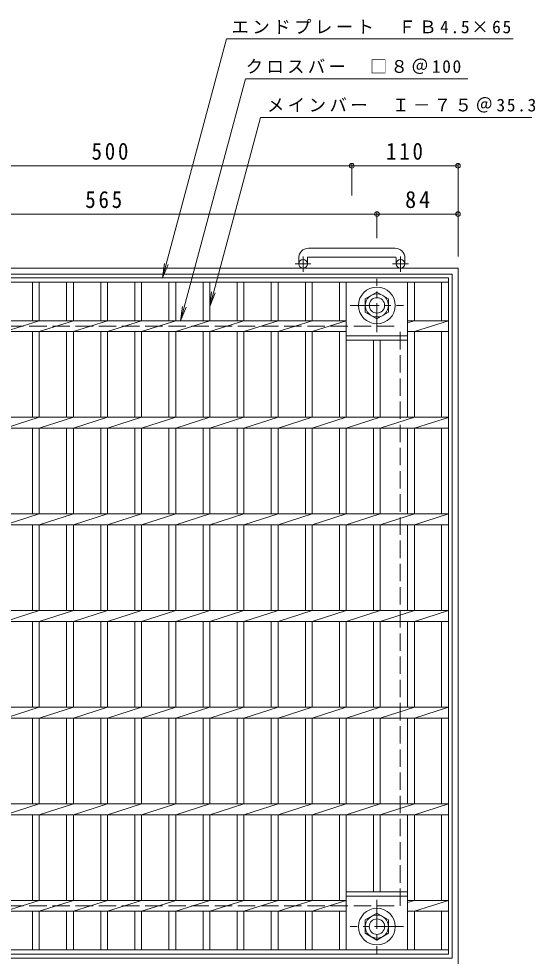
# Model space of a CAD drawing. Units: millimetres at full size, sheet at 1:6. Extents: x -893 to 1068, y -823 to 803.
# Drawn here: x -354 to 181, y -171 to 803 of the extents above; entities that cross this region are included whole.
import ezdxf

# ---------------------------------------------------------------- set-up
doc = ezdxf.new("R2010")
doc.units = ezdxf.units.MM
doc.header["$LTSCALE"] = 6
doc.header["$PDMODE"] = 32
doc.header["$PDSIZE"] = 4.8
doc.linetypes.add('CHAIN1', pattern=[8, 5, -1, 1, -1])
doc.linetypes.add('DASHED3', pattern=[4, 3, -1])
for name, color, linetype, lineweight in [('E-1', 2, 'Continuous', 9), ('E-2', 3, 'Continuous', 9), ('E-4', 7, 'Continuous', 9), ('E-5', 7, 'Continuous', 9)]:
    doc.layers.add(name, color=color, linetype=linetype, lineweight=lineweight)
doc.styles.add('ＭＳ ゴシック', font='')
doc.styles.get('ＭＳ ゴシック').set_extended_font_data('MS Gothic')

msp = doc.modelspace()

# ---------------------------------------------------------------- linework, layer by layer
at = {"layer": 'E-1'}
for p, q in [((35.598, 565.092), (-54.402, 565.092)), ((-64.402, 555.092), (-64.402, 548.992)), ((-55.402, 555.092), (-55.402, 548.992)), ((-54.402, 556.092), (35.598, 556.092)), ((36.598, 555.092), (36.598, 548.992)), ((45.598, 555.092), (45.598, 548.992)), ((-619.401, 544.492), (100.599, 544.492)), ((-613.401, 538.492), (94.599, 538.492)), ((94.599, 538.492), (94.599, -169.508)), ((100.599, -175.508), (100.599, 544.492)), ((-613.401, -169.508), (94.599, -169.508))]:
    msp.add_line(p, q, dxfattribs=at)
at = {"layer": 'E-1', "linetype": 'CHAIN1'}
for p, q in [((-59.902, 540.885), (-59.902, 556.483)), ((41.099, 540.885), (41.099, 556.483)), ((-51.738, 548.992), (-68.146, 548.992)), ((49.262, 548.992), (32.855, 548.992)), ((16.598, 478.356), (16.598, 533.629)), ((-11.038, 505.992), (44.235, 505.992)), ((16.598, -109.371), (16.598, -164.645)), ((44.235, -137.008), (-11.038, -137.008))]:
    msp.add_line(p, q, dxfattribs=at)
at = {"layer": 'E-1', "linetype": 'DASHED3'}
for p, q in [((-559.402, 484.492), (40.599, 484.492)), ((40.599, -115.509), (40.599, 484.492)), ((-559.402, -115.509), (40.599, -115.509))]:
    msp.add_line(p, q, dxfattribs=at)
at = {"layer": 'E-1'}
for points in [[(28.599, 512.92), (28.599, 499.064), (16.598, 492.135), (4.599, 499.064), (4.599, 512.92), (16.598, 519.849)], [(4.598, -143.936), (4.598, -130.079), (16.598, -123.151), (28.598, -130.079), (28.598, -143.936), (16.598, -150.864)]]:
    msp.add_lwpolyline(points, close=True, dxfattribs=at)
for centre, radius in [((-59.902, 548.992), 4.5), ((41.099, 548.992), 4.5), ((16.598, 505.992), 19), ((16.598, 505.992), 12), ((16.598, 505.992), 8), ((16.598, -137.008), 19), ((16.598, -137.008), 12), ((16.598, -137.008), 8)]:
    msp.add_circle(centre, radius, dxfattribs=at)
for centre, radius, start, end in [((-54.402, 555.092), 10, 90, 180), ((35.598, 555.092), 10, 0, 90), ((-54.402, 555.092), 1, 90, 180), ((35.598, 555.092), 1, 0, 90)]:
    msp.add_arc(centre, radius, start, end, dxfattribs=at)
at = {"layer": 'E-2'}
for p, q in [((-609.401, 534.492), (90.599, 534.492)), ((-609.401, 529.992), (90.599, 529.992)), ((-340.101, 490.142), (-340.101, 529.992)), ((-333.101, 490.142), (-333.101, 529.992)), ((-304.701, 490.142), (-304.701, 529.992)), ((-297.701, 490.142), (-297.701, 529.992)), ((-269.401, 490.142), (-269.401, 529.992)), ((-262.401, 490.142), (-262.401, 529.992)), ((-234.101, 490.142), (-234.101, 529.992)), ((-227.101, 490.142), (-227.101, 529.992)), ((-198.801, 490.142), (-198.801, 529.992)), ((-191.801, 490.142), (-191.801, 529.992)), ((-163.501, 490.142), (-163.501, 529.992)), ((-156.501, 490.142), (-156.501, 529.992)), ((-128.201, 490.142), (-128.201, 529.992)), ((-121.202, 490.142), (-121.202, 529.992)), ((-92.802, 490.142), (-92.802, 529.992)), ((-85.802, 490.142), (-85.802, 529.992)), ((-57.502, 490.142), (-57.502, 529.992)), ((-50.502, 490.142), (-50.502, 529.992)), ((-22.202, 490.142), (-22.202, 529.992)), ((-15.202, 390.142), (-15.202, 529.992)), ((48.398, 390.142), (48.398, 529.992)), ((55.398, 490.142), (55.398, 529.992)), ((83.599, 490.142), (83.599, 529.992)), ((90.599, -165.508), (90.599, 534.492)), ((-516.601, 490.142), (-15.205, 490.142)), ((-368.402, 478.843), (-333.102, 490.143)), ((-333.102, 478.843), (-297.702, 490.143)), ((-297.703, 478.843), (-262.402, 490.143)), ((-262.403, 478.843), (-227.103, 490.143)), ((-227.103, 478.843), (-191.803, 490.143)), ((-191.803, 478.843), (-156.502, 490.143)), ((-156.503, 478.843), (-121.203, 490.143)), ((-121.203, 478.843), (-85.803, 490.143)), ((-85.803, 478.843), (-50.503, 490.143)), ((-50.503, 478.843), (-15.205, 490.142)), ((48.398, 487.902), (55.398, 490.143)), ((48.398, 490.142), (90.599, 490.142)), ((55.398, 478.842), (90.599, 490.141)), ((-516.601, 478.842), (-15.202, 478.842)), ((-340.101, 390.142), (-340.101, 478.842)), ((-333.101, 390.142), (-333.101, 478.842)), ((-304.701, 390.142), (-304.701, 478.842)), ((-297.701, 390.142), (-297.701, 478.842)), ((-269.401, 390.142), (-269.401, 478.842)), ((-262.401, 390.142), (-262.401, 478.842)), ((-234.101, 390.142), (-234.101, 478.842)), ((-227.101, 390.142), (-227.101, 478.842)), ((-198.801, 390.142), (-198.801, 478.842)), ((-191.801, 390.142), (-191.801, 478.842)), ((-163.501, 390.142), (-163.501, 478.842)), ((-156.501, 390.142), (-156.501, 478.842)), ((-128.201, 390.142), (-128.201, 478.842)), ((-121.202, 390.142), (-121.202, 478.842)), ((-92.802, 390.142), (-92.802, 478.842)), ((-85.802, 390.142), (-85.802, 478.842)), ((-57.502, 390.142), (-57.502, 478.842)), ((-50.502, 390.142), (-50.502, 478.842)), ((-22.202, 390.142), (-22.202, 478.842)), ((48.398, 478.842), (90.599, 478.842)), ((55.398, 390.142), (55.398, 478.842)), ((83.599, 390.142), (83.599, 478.842)), ((-15.206, 472.342), (-15.202, 472.344)), ((48.398, 474.492), (-15.202, 474.492)), ((48.398, 469.992), (-15.202, 469.992)), ((13.098, 390.142), (13.098, 469.992)), ((20.098, 390.142), (20.098, 469.992)), ((-609.401, 390.142), (90.599, 390.142)), ((-368.402, 378.843), (-333.102, 390.143)), ((-333.102, 378.843), (-297.702, 390.143)), ((-297.703, 378.843), (-262.402, 390.143)), ((-262.403, 378.843), (-227.103, 390.143)), ((-227.103, 378.843), (-191.803, 390.143)), ((-191.803, 378.843), (-156.502, 390.143)), ((-156.503, 378.843), (-121.203, 390.143)), ((-121.203, 378.843), (-85.803, 390.143)), ((-85.803, 378.843), (-50.503, 390.143)), ((-50.503, 378.843), (-15.202, 390.143)), ((-15.203, 378.843), (20.098, 390.143)), ((20.097, 378.843), (55.398, 390.143)), ((55.398, 378.842), (90.599, 390.141)), ((-609.401, 378.842), (90.599, 378.842)), ((-340.101, 290.142), (-340.101, 378.842)), ((-333.101, 290.142), (-333.101, 378.842)), ((-304.701, 290.142), (-304.701, 378.842)), ((-297.701, 290.142), (-297.701, 378.842)), ((-269.401, 290.142), (-269.401, 378.842)), ((-262.401, 290.142), (-262.401, 378.842)), ((-234.101, 290.142), (-234.101, 378.842)), ((-227.101, 290.142), (-227.101, 378.842)), ((-198.801, 290.142), (-198.801, 378.842)), ((-191.801, 290.142), (-191.801, 378.842)), ((-163.501, 290.142), (-163.501, 378.842)), ((-156.501, 290.142), (-156.501, 378.842)), ((-128.201, 290.142), (-128.201, 378.842)), ((-121.202, 290.142), (-121.202, 378.842)), ((-92.802, 290.142), (-92.802, 378.842)), ((-85.802, 290.142), (-85.802, 378.842)), ((-57.502, 290.142), (-57.502, 378.842)), ((-50.502, 290.142), (-50.502, 378.842)), ((-22.202, 290.142), (-22.202, 378.842)), ((-15.202, 290.142), (-15.202, 378.842)), ((13.098, 290.142), (13.098, 378.842)), ((20.098, 290.142), (20.098, 378.842)), ((48.398, 290.142), (48.398, 378.842)), ((55.398, 290.142), (55.398, 378.842)), ((83.599, 290.142), (83.599, 378.842)), ((-609.401, 290.142), (90.599, 290.142)), ((-368.402, 278.843), (-333.102, 290.142)), ((-333.102, 278.843), (-297.702, 290.142)), ((-297.703, 278.843), (-262.402, 290.142)), ((-262.403, 278.843), (-227.103, 290.142)), ((-227.103, 278.843), (-191.803, 290.142)), ((-191.803, 278.843), (-156.502, 290.142)), ((-156.503, 278.843), (-121.203, 290.142)), ((-121.203, 278.843), (-85.803, 290.142)), ((-85.803, 278.843), (-50.503, 290.142)), ((-50.503, 278.843), (-15.202, 290.143)), ((-15.203, 278.843), (20.098, 290.143)), ((20.097, 278.843), (55.398, 290.143)), ((55.402, 278.843), (90.599, 290.142)), ((-609.401, 278.843), (90.599, 278.843)), ((-340.101, 190.142), (-340.101, 278.843)), ((-333.101, 190.142), (-333.101, 278.843)), ((-304.701, 190.142), (-304.701, 278.843)), ((-297.701, 190.142), (-297.701, 278.843)), ((-269.401, 190.142), (-269.401, 278.843)), ((-262.401, 190.142), (-262.401, 278.843)), ((-234.101, 190.142), (-234.101, 278.843)), ((-227.101, 190.142), (-227.101, 278.843)), ((-198.801, 190.142), (-198.801, 278.843)), ((-191.801, 190.142), (-191.801, 278.843)), ((-163.501, 190.142), (-163.501, 278.843)), ((-156.501, 190.142), (-156.501, 278.843)), ((-128.201, 190.142), (-128.201, 278.843)), ((-121.202, 190.142), (-121.202, 278.843)), ((-92.802, 190.142), (-92.802, 278.843)), ((-85.802, 190.142), (-85.802, 278.843)), ((-57.502, 190.142), (-57.502, 278.843)), ((-50.502, 190.142), (-50.502, 278.843)), ((-22.202, 190.142), (-22.202, 278.843)), ((-15.202, 190.142), (-15.202, 278.843)), ((13.098, 190.142), (13.098, 278.843)), ((20.098, 190.142), (20.098, 278.843)), ((48.398, 190.142), (48.398, 278.843)), ((55.398, 190.142), (55.398, 278.843)), ((83.599, 190.142), (83.599, 278.843)), ((-609.401, 190.142), (90.599, 190.142)), ((-368.402, 178.843), (-333.102, 190.143)), ((-333.102, 178.843), (-297.702, 190.143)), ((-297.703, 178.843), (-262.402, 190.143)), ((-262.403, 178.843), (-227.103, 190.143)), ((-227.103, 178.843), (-191.803, 190.143)), ((-191.803, 178.843), (-156.502, 190.143)), ((-156.503, 178.843), (-121.203, 190.143)), ((-121.203, 178.843), (-85.803, 190.143)), ((-85.803, 178.843), (-50.503, 190.143)), ((-50.503, 178.843), (-15.202, 190.143)), ((-15.203, 178.843), (20.098, 190.143)), ((20.097, 178.843), (55.398, 190.143)), ((55.398, 178.842), (90.599, 190.141)), ((-609.401, 178.842), (90.599, 178.842)), ((-340.101, 90.142), (-340.101, 178.842)), ((-333.101, 90.142), (-333.101, 178.842)), ((-304.701, 90.142), (-304.701, 178.842)), ((-297.701, 90.142), (-297.701, 178.842)), ((-269.401, 90.142), (-269.401, 178.842)), ((-262.401, 90.142), (-262.401, 178.842)), ((-234.101, 90.142), (-234.101, 178.842)), ((-227.101, 90.142), (-227.101, 178.842)), ((-198.801, 90.142), (-198.801, 178.842)), ((-191.801, 90.142), (-191.801, 178.842)), ((-163.501, 90.142), (-163.501, 178.842)), ((-156.501, 90.142), (-156.501, 178.842)), ((-128.201, 90.142), (-128.201, 178.842)), ((-121.202, 90.142), (-121.202, 178.842)), ((-92.802, 90.142), (-92.802, 178.842)), ((-85.802, 90.142), (-85.802, 178.842)), ((-57.502, 90.142), (-57.502, 178.842)), ((-50.502, 90.142), (-50.502, 178.842)), ((-22.202, 90.142), (-22.202, 178.842)), ((-15.202, 90.142), (-15.202, 178.842)), ((13.098, 90.142), (13.098, 178.842)), ((20.098, 90.142), (20.098, 178.842)), ((48.398, 90.142), (48.398, 178.842)), ((55.398, 90.142), (55.398, 178.842)), ((83.599, 90.142), (83.599, 178.842)), ((-609.401, 90.142), (90.599, 90.142)), ((-368.402, 78.843), (-333.102, 90.142)), ((-333.102, 78.843), (-297.702, 90.142)), ((-297.703, 78.843), (-262.402, 90.142)), ((-262.403, 78.843), (-227.103, 90.142)), ((-227.103, 78.843), (-191.803, 90.142)), ((-191.803, 78.843), (-156.502, 90.142)), ((-156.503, 78.843), (-121.203, 90.142)), ((-121.203, 78.843), (-85.803, 90.142)), ((-85.803, 78.843), (-50.503, 90.142)), ((-50.503, 78.843), (-15.202, 90.143)), ((-15.203, 78.843), (20.098, 90.143)), ((20.097, 78.843), (55.398, 90.143)), ((55.398, 78.842), (90.599, 90.141)), ((-609.401, 78.842), (90.599, 78.842)), ((-340.101, -9.857), (-340.101, 78.842)), ((-333.101, -9.857), (-333.101, 78.842)), ((-304.701, -9.857), (-304.701, 78.842)), ((-297.701, -9.857), (-297.701, 78.842)), ((-269.401, -9.857), (-269.401, 78.842)), ((-262.401, -9.857), (-262.401, 78.842)), ((-234.101, -9.857), (-234.101, 78.842)), ((-227.101, -9.857), (-227.101, 78.842)), ((-198.801, -9.857), (-198.801, 78.842)), ((-191.801, -9.857), (-191.801, 78.842)), ((-163.501, -9.857), (-163.501, 78.842)), ((-156.501, -9.857), (-156.501, 78.842)), ((-128.201, -9.857), (-128.201, 78.842)), ((-121.202, -9.857), (-121.202, 78.842)), ((-92.802, -9.857), (-92.802, 78.842)), ((-85.802, -9.857), (-85.802, 78.842)), ((-57.502, -9.857), (-57.502, 78.842)), ((-50.502, -9.857), (-50.502, 78.842)), ((-22.202, -9.857), (-22.202, 78.842)), ((-15.202, -9.857), (-15.202, 78.842)), ((13.098, -9.857), (13.098, 78.842)), ((20.098, -9.857), (20.098, 78.842)), ((48.398, -9.857), (48.398, 78.842)), ((55.398, -9.857), (55.398, 78.842)), ((83.599, -9.857), (83.599, 78.842)), ((-609.401, -9.857), (90.599, -9.857)), ((-368.402, -21.157), (-333.102, -9.857)), ((-333.102, -21.157), (-297.702, -9.857)), ((-297.703, -21.157), (-262.402, -9.857)), ((-262.403, -21.157), (-227.103, -9.857)), ((-227.103, -21.157), (-191.803, -9.857)), ((-191.803, -21.157), (-156.502, -9.857)), ((-156.503, -21.157), (-121.203, -9.857)), ((-121.203, -21.157), (-85.803, -9.857)), ((-85.803, -21.157), (-50.503, -9.857)), ((-50.503, -21.157), (-15.202, -9.857)), ((-15.203, -21.157), (20.098, -9.857)), ((20.097, -21.157), (55.398, -9.857)), ((55.398, -21.158), (90.599, -9.858)), ((-609.401, -21.158), (90.599, -21.158)), ((-340.101, -109.858), (-340.101, -21.158)), ((-333.101, -109.858), (-333.101, -21.158)), ((-304.701, -109.858), (-304.701, -21.158)), ((-297.701, -109.858), (-297.701, -21.158)), ((-269.401, -109.858), (-269.401, -21.158)), ((-262.401, -109.858), (-262.401, -21.158)), ((-234.101, -109.858), (-234.101, -21.158)), ((-227.101, -109.858), (-227.101, -21.158)), ((-198.801, -109.858), (-198.801, -21.158)), ((-191.801, -109.858), (-191.801, -21.158)), ((-163.501, -109.858), (-163.501, -21.158)), ((-156.501, -109.858), (-156.501, -21.158)), ((-128.201, -109.858), (-128.201, -21.158)), ((-121.202, -109.858), (-121.202, -21.158)), ((-92.802, -109.858), (-92.802, -21.158)), ((-85.802, -109.858), (-85.802, -21.158)), ((-57.502, -109.858), (-57.502, -21.158)), ((-50.502, -109.858), (-50.502, -21.158)), ((-22.202, -109.858), (-22.202, -21.158)), ((-15.202, -161.008), (-15.202, -21.158)), ((13.098, -101.008), (13.098, -21.158)), ((20.098, -101.008), (20.098, -21.158)), ((48.398, -161.008), (48.398, -21.158)), ((55.398, -109.858), (55.398, -21.158)), ((83.599, -109.858), (83.599, -21.158)), ((48.398, -101.008), (-15.202, -101.008)), ((48.398, -105.508), (-15.202, -105.508)), ((-516.601, -109.858), (-15.204, -109.858)), ((-368.402, -121.157), (-333.102, -109.858)), ((-333.102, -121.157), (-297.702, -109.858)), ((-297.703, -121.157), (-262.402, -109.858)), ((-262.403, -121.157), (-227.103, -109.858)), ((-227.103, -121.157), (-191.803, -109.858)), ((-191.803, -121.157), (-156.502, -109.858)), ((-156.503, -121.157), (-121.203, -109.858)), ((-121.203, -121.157), (-85.803, -109.858)), ((-85.803, -121.157), (-50.503, -109.858)), ((-50.503, -121.157), (-15.204, -109.858)), ((48.398, -112.098), (55.398, -109.857)), ((48.398, -109.858), (90.599, -109.858)), ((55.398, -121.158), (90.599, -109.858)), ((-516.601, -121.158), (-15.202, -121.158)), ((-340.101, -161.008), (-340.101, -121.158)), ((-333.101, -161.008), (-333.101, -121.158)), ((-304.701, -161.008), (-304.701, -121.158)), ((-297.701, -161.008), (-297.701, -121.158)), ((-269.401, -161.008), (-269.401, -121.158)), ((-262.401, -161.008), (-262.401, -121.158)), ((-234.101, -161.008), (-234.101, -121.158)), ((-227.101, -161.008), (-227.101, -121.158)), ((-198.801, -161.008), (-198.801, -121.158)), ((-191.801, -161.008), (-191.801, -121.158)), ((-163.501, -161.008), (-163.501, -121.158)), ((-156.501, -161.008), (-156.501, -121.158)), ((-128.201, -161.008), (-128.201, -121.158)), ((-121.202, -161.008), (-121.202, -121.158)), ((-92.802, -161.008), (-92.802, -121.158)), ((-85.802, -161.008), (-85.802, -121.158)), ((-57.502, -161.008), (-57.502, -121.158)), ((-50.502, -161.008), (-50.502, -121.158)), ((-22.202, -161.008), (-22.202, -121.158)), ((-15.206, -121.158), (-15.202, -121.157)), ((48.398, -121.158), (90.599, -121.158)), ((55.398, -161.008), (55.398, -121.158)), ((83.599, -161.008), (83.599, -121.158)), ((90.599, -161.008), (-609.401, -161.008)), ((90.599, -165.508), (-609.401, -165.508))]:
    msp.add_line(p, q, dxfattribs=at)
at = {"layer": 'E-4'}
for p, q in [((-9.402, 652.324), (-9.402, 619.713)), ((100.599, 652.324), (100.599, 556.492)), ((-509.402, 650.524), (-9.402, 650.524)), ((-9.402, 650.524), (100.599, 650.524)), ((-548.401, 600.555), (16.598, 600.555)), ((16.598, 602.355), (16.598, 575.667)), ((16.598, 600.555), (100.599, 600.555))]:
    msp.add_line(p, q, dxfattribs=at)
for p in [(-9.402, 650.524), (100.599, 650.524), (16.598, 600.555), (100.599, 600.555)]:
    msp.add_point(p, dxfattribs=at)
at = {"layer": 'E-5'}
for p, q in [((-205.294, 534.492), (-139.002, 781.896)), ((157.677, 781.896), (-139.002, 781.896)), ((-186.636, 490.142), (-119.559, 740.478)), ((110.775, 740.478), (-119.559, 740.478)), ((-156.501, 505.018), (-104.11, 700.544)), ((176.909, 700.544), (-104.11, 700.544)), ((-205.294, 534.492), (-203.336, 549.364)), ((-205.294, 534.492), (-199.553, 548.35)), ((-156.501, 505.018), (-154.543, 519.89)), ((-156.501, 505.018), (-150.761, 518.876)), ((-186.636, 490.142), (-184.678, 505.013)), ((-186.636, 490.142), (-180.896, 504))]:
    msp.add_line(p, q, dxfattribs=at)

# ---------------------------------------------------------------- texts
at = {"layer": 'E-4', "color": 2, "char_height": 17.6, "attachment_point": 7, "style": 'ＭＳ ゴシック'}
for s, insert in [('\\T1.27;\\W0.9;500', (-278.902, 656.524)), ('\\T1.27;\\W0.9;110', (26.099, 656.524)), ('\\T1.27;\\W0.9;565', (-285.401, 606.555)), ('\\T1.27;\\W0.95;84', (45.848, 606.555))]:
    msp.add_mtext(s, dxfattribs=dict(at, insert=insert))
at = {"layer": 'E-5', "char_height": 13.2, "attachment_point": 7, "style": 'ＭＳ ゴシック'}
for s, insert in [('\\T1.2;エンドプレート\u3000ＦＢ4.5×65', (-134.002, 786.896)), ('\\T1.19;クロスバー\u3000□８＠100', (-119.269, 745.478)), ('\\T1.2;メインバー\u3000Ｉ－７５＠35.3', (-97.299, 705.544))]:
    msp.add_mtext(s, dxfattribs=dict(at, insert=insert))

doc.saveas('drawing.dxf')
